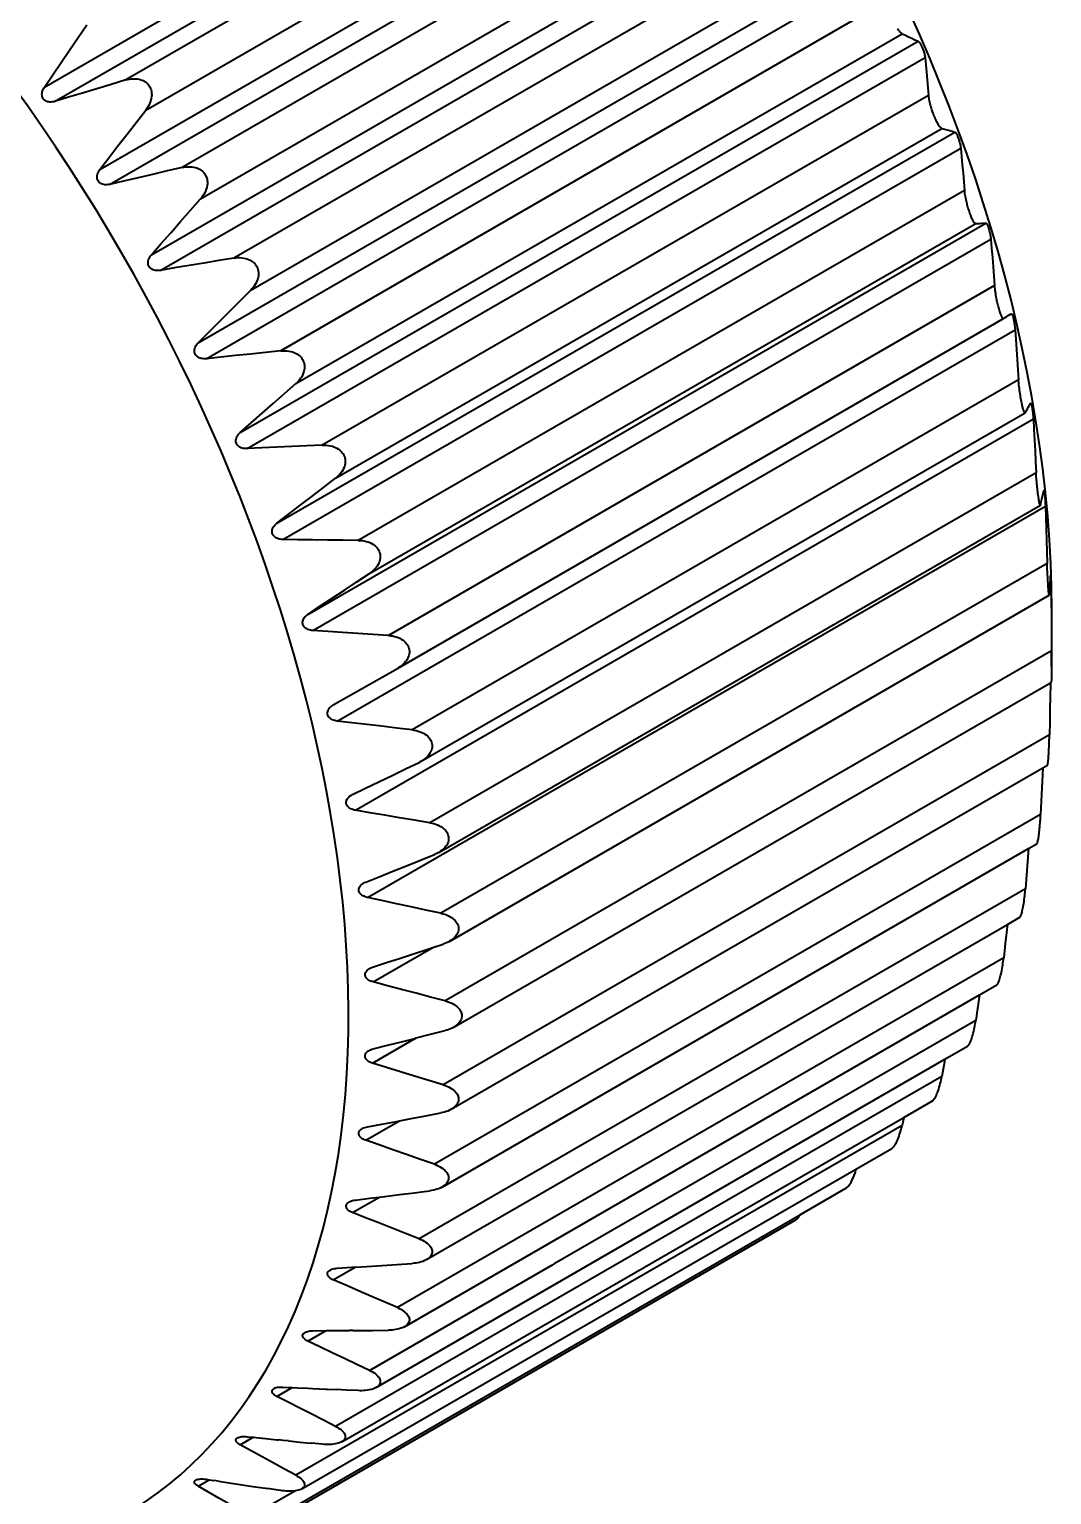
# Model space of a CAD drawing. Header units: millimetres. Extents: x 15 to 415, y 5 to 292.
# Drawn here: x 333.24 to 338.38, y 131.37 to 138.74 of the extents above; entities that cross this region are included whole.
import ezdxf

# ---------------------------------------------------------------- set-up
doc = ezdxf.new("R2010")
doc.units = ezdxf.units.MM
doc.layers.add('Geometries', color=7, linetype='Continuous')

msp = doc.modelspace()

# ---------------------------------------------------------------- linework, layer by layer
at = {"layer": 'Geometries', "linetype": 'Continuous', "lineweight": 40}
for p, q in [((333.3186, 138.4489), (336.7256, 140.416)), ((333.3698, 138.3764), (336.7768, 140.3435)), ((336.7738, 140.2434), (333.7269, 138.4843)), ((333.828, 138.333), (336.8748, 140.0921)), ((333.5977, 138.035), (337.0047, 140.0021)), ((333.6453, 137.9595), (337.0523, 139.9265)), ((337.0568, 139.8034), (334.01, 138.0443)), ((334.1034, 137.8873), (337.1502, 139.6464)), ((333.8559, 137.6053), (337.263, 139.5723)), ((333.8997, 137.5273), (337.3067, 139.4943)), ((337.3172, 139.3482), (334.2704, 137.5891)), ((334.3554, 137.4277), (337.4022, 139.1868)), ((334.0914, 137.1631), (337.4984, 139.1302)), ((334.1308, 137.0832), (337.5379, 139.0503)), ((337.5529, 138.8816), (334.5061, 137.1225)), ((334.3022, 136.7121), (337.7092, 138.6791)), ((334.582, 136.9579), (337.6289, 138.717)), ((334.337, 136.631), (337.744, 138.598)), ((337.762, 138.4072), (334.7152, 136.6481)), ((334.4865, 136.2558), (337.8935, 138.2228)), ((334.7814, 136.4818), (337.8283, 138.2409)), ((334.5165, 136.1742), (337.9235, 138.1412)), ((337.9428, 137.929), (334.896, 136.1699)), ((334.6429, 135.7979), (338.0499, 137.765)), ((334.952, 136.0031), (337.9989, 137.7622)), ((334.6678, 135.7164), (338.0748, 137.6835)), ((338.0939, 137.4508), (335.047, 135.6917)), ((335.0933, 135.5263), (338.1392, 137.2848)), ((338.1393, 137.2849), (338.1392, 137.2848)), ((338.1772, 137.3093), (338.1773, 137.3093)), ((334.7897, 135.2615), (338.1968, 137.2285)), ((338.214, 136.9763), (335.1671, 135.2172)), ((335.2127, 135.0595), (338.2474, 136.8116)), ((334.8814, 134.813), (338.2884, 136.78)), ((338.3021, 136.5095), (335.2553, 134.7504)), ((334.9419, 134.3745), (338.3489, 136.3416)), ((335.2999, 134.6008), (338.324, 136.3467)), ((338.3576, 136.0541), (335.3108, 134.295)), ((335.3543, 134.1538), (338.3684, 135.894)), ((338.3692, 135.8989), (338.3702, 135.9123)), ((338.3701, 135.9122), (338.3779, 135.9167)), ((338.3806, 135.491), (338.3806, 135.82)), ((338.3801, 135.6138), (335.3332, 133.8547)), ((334.7702, 135.3422), (335.0924, 135.5258)), ((335.0933, 135.5263), (335.0924, 135.5258)), ((335.3755, 133.7222), (338.3741, 135.4535)), ((338.3741, 135.4535), (338.3803, 135.4571)), ((338.3803, 135.4571), (338.3803, 135.4571)), ((334.7698, 135.342), (334.7702, 135.3422)), ((338.3692, 135.1921), (335.3224, 133.433)), ((335.3632, 133.3095), (338.3362, 135.026)), ((338.3362, 135.026), (338.3595, 135.0394)), ((334.8617, 134.8894), (334.8673, 134.8923)), ((338.3252, 134.7923), (335.2783, 133.0332)), ((335.3175, 132.9189), (338.264, 134.6201)), ((338.264, 134.6201), (338.3063, 134.6445)), ((338.2483, 134.4178), (335.2015, 132.6587)), ((335.2389, 132.5537), (338.1577, 134.2388)), ((338.1577, 134.2388), (338.2211, 134.2754)), ((334.9708, 133.9496), (335.2712, 134.1231)), ((335.2712, 134.123), (335.3224, 134.1398)), ((338.1393, 134.0715), (335.0924, 132.3125)), ((338.0176, 133.885), (338.1045, 133.9351)), ((335.128, 132.2166), (338.0176, 133.885)), ((337.9989, 133.7563), (335.8795, 132.5327)), ((334.968, 133.5418), (335.1868, 133.6681)), ((337.8441, 133.561), (337.9574, 133.6264)), ((334.9856, 131.9106), (337.8441, 133.561)), ((337.8283, 133.4746), (334.7814, 131.7155)), ((337.6379, 133.269), (337.7812, 133.3517)), ((337.6289, 133.2288), (334.582, 131.4697)), ((334.8129, 131.638), (337.6379, 133.269)), ((334.9334, 133.1542), (335.1024, 133.2518)), ((337.6379, 133.2691), (337.6289, 133.2288)), ((337.3994, 133.0107), (337.5771, 133.1133)), ((334.6114, 131.401), (337.3994, 133.0107)), ((337.1186, 132.7812), (337.3468, 132.913)), ((334.8673, 132.79), (335.0026, 132.8681)), ((335.2138, 132.8946), (335.2553, 132.8998)), ((334.3825, 131.2016), (337.1186, 132.7812)), ((334.1282, 131.0412), (337.0922, 132.7525)), ((334.7702, 132.4522), (334.881, 132.5162)), ((334.872, 132.5156), (334.881, 132.5162)), ((334.881, 132.5162), (334.9101, 132.5181)), ((334.952, 131.9972), (335.8686, 132.5264)), ((335.8686, 132.5264), (335.8795, 132.5327)), ((334.6429, 132.1434), (334.7351, 132.1967)), ((334.6678, 132.1962), (334.7351, 132.1967)), ((334.8238, 132.1972), (334.8498, 132.1974)), ((334.8689, 132.1976), (334.8498, 132.1974)), ((334.4865, 131.8662), (334.5639, 131.9109)), ((334.5165, 131.9132), (334.5638, 131.9109)), ((334.7829, 131.9004), (334.7847, 131.9003)), ((334.8363, 131.8979), (334.7847, 131.9003)), ((334.896, 131.8952), (334.8363, 131.8979)), ((334.3022, 131.6228), (334.3675, 131.6605)), ((334.337, 131.6636), (334.3674, 131.6605)), ((334.3674, 131.6605), (334.3691, 131.6604)), ((334.5189, 131.6452), (334.4943, 131.6477)), ((334.5449, 131.6426), (334.5189, 131.6452)), ((334.7152, 131.6257), (334.6621, 131.631)), ((334.0914, 131.4151), (334.1467, 131.447)), ((334.1308, 131.4494), (334.1466, 131.447)), ((334.1466, 131.447), (334.1695, 131.4435)), ((334.1937, 131.4399), (334.1695, 131.4435)), ((334.58, 131.3913), (334.3554, 131.2616)), ((334.5046, 131.393), (334.4381, 131.403)), ((334.5061, 131.3928), (334.5046, 131.393)), ((334.6114, 131.401), (334.6113, 131.401))]:
    msp.add_line(p, q, dxfattribs=at)
at = {"layer": 'Geometries', "linetype": 'Continuous', "lineweight": 40, "flags": 128}
for points in [[(333.3186, 138.4489), (333.3603, 138.5102), (333.4024, 138.5721), (333.4449, 138.6345), (333.4879, 138.6976), (333.5314, 138.7613)], [(337.6289, 138.717), (337.6266, 138.7183), (337.6241, 138.7202), (337.6214, 138.7226), (337.6184, 138.7257), (337.6153, 138.7294), (337.6125, 138.7329), (337.6096, 138.737), (337.6065, 138.7415)], [(337.6289, 138.717), (337.6454, 138.7094), (337.6616, 138.7018), (337.6777, 138.6942), (337.6936, 138.6866), (337.7092, 138.6791)], [(337.7092, 138.6791), (337.7106, 138.6782), (337.7122, 138.6769), (337.7139, 138.6751), (337.7158, 138.6727), (337.7176, 138.6703), (337.7194, 138.6675), (337.7214, 138.6643), (337.7231, 138.6613), (337.7248, 138.658), (337.7266, 138.6544), (337.7283, 138.6506), (337.7301, 138.6466), (337.7318, 138.6425), (337.7333, 138.6388), (337.7346, 138.6351), (337.7359, 138.6315), (337.7378, 138.6258), (337.7394, 138.6205), (337.7408, 138.6152), (337.742, 138.6104), (337.7429, 138.606), (337.7436, 138.6018), (337.744, 138.598)], [(337.744, 138.598), (337.7477, 138.5606), (337.7513, 138.5229), (337.7549, 138.4847), (337.7585, 138.4462), (337.762, 138.4072)], [(333.3698, 138.3764), (333.3637, 138.3749), (333.3576, 138.3738), (333.3514, 138.3733), (333.3451, 138.3733), (333.34, 138.3739), (333.3348, 138.375), (333.3299, 138.3767), (333.3259, 138.3785), (333.3222, 138.3808), (333.3187, 138.3834), (333.3156, 138.3865), (333.3129, 138.39), (333.3106, 138.3937), (333.3089, 138.3974), (333.3077, 138.4011), (333.3068, 138.405), (333.3062, 138.4113), (333.3065, 138.4177), (333.3076, 138.4242), (333.3094, 138.4306), (333.3118, 138.4367), (333.3149, 138.443), (333.3186, 138.4489)], [(333.7269, 138.4843), (333.6541, 138.4623), (333.582, 138.4405), (333.5105, 138.4189), (333.4398, 138.3976), (333.3698, 138.3764)], [(333.7269, 138.4843), (333.7366, 138.4869), (333.7464, 138.4889), (333.7563, 138.4903), (333.7663, 138.4909), (333.7762, 138.4908), (333.7844, 138.49), (333.7925, 138.4887), (333.8004, 138.4868), (333.8082, 138.4842), (333.8144, 138.4815), (333.8204, 138.4783), (333.8261, 138.4747), (333.8315, 138.4706), (333.8365, 138.4659), (333.841, 138.4608), (333.8451, 138.4553), (333.8486, 138.4494), (333.8521, 138.442), (333.8547, 138.4343), (333.8565, 138.4264), (333.8575, 138.4181), (333.8578, 138.4096), (333.8573, 138.4012), (333.8558, 138.3917), (333.8536, 138.3823), (333.8506, 138.3732), (333.847, 138.3643), (333.8429, 138.356), (333.8384, 138.3481), (333.8334, 138.3404), (333.828, 138.333)], [(337.8283, 138.2409), (337.8264, 138.2417), (337.8244, 138.243), (337.8221, 138.245), (337.8197, 138.2476), (337.817, 138.2509), (337.8147, 138.2541), (337.8122, 138.2579), (337.8096, 138.2621), (337.8069, 138.2669), (337.8046, 138.2713), (337.8022, 138.276), (337.7998, 138.281), (337.7973, 138.2864), (337.7947, 138.2921), (337.7922, 138.2981), (337.7897, 138.3043), (337.7872, 138.3106), (337.7844, 138.3182), (337.7817, 138.3259), (337.7791, 138.3335), (337.7766, 138.3412), (337.7743, 138.3488), (337.7723, 138.3561), (337.7701, 138.364), (337.7682, 138.3716), (337.7666, 138.3788), (337.7652, 138.3855), (337.7641, 138.3915), (337.7632, 138.3972), (337.7625, 138.4024), (337.762, 138.4072)], [(333.5977, 138.035), (333.6428, 138.0935), (333.6883, 138.1525), (333.7344, 138.2121), (333.7809, 138.2722), (333.828, 138.333)], [(337.8283, 138.2409), (337.8417, 138.2373), (337.8549, 138.2337), (337.868, 138.2301), (337.8808, 138.2265), (337.8935, 138.2228)], [(337.8935, 138.2228), (337.8947, 138.2223), (337.896, 138.2213), (337.8974, 138.2197), (337.899, 138.2177), (337.9005, 138.2155), (337.902, 138.2128), (337.9036, 138.2097), (337.9051, 138.2068), (337.9065, 138.2036), (337.908, 138.2001), (337.9096, 138.1963), (337.9111, 138.1923), (337.9125, 138.1882), (337.9138, 138.1844), (337.915, 138.1806), (337.9161, 138.1768), (337.9178, 138.171), (337.9192, 138.1654), (337.9205, 138.1598), (337.9215, 138.1547), (337.9223, 138.1499), (337.923, 138.1454), (337.9235, 138.1412)], [(337.9235, 138.1412), (337.9274, 138.0996), (337.9313, 138.0576), (337.9352, 138.0152), (337.939, 137.9723), (337.9428, 137.929)], [(333.6453, 137.9595), (333.6391, 137.9583), (333.6329, 137.9576), (333.6266, 137.9575), (333.6204, 137.958), (333.6152, 137.9589), (333.6101, 137.9603), (333.6052, 137.9623), (333.6013, 137.9644), (333.5977, 137.9668), (333.5943, 137.9697), (333.5913, 137.973), (333.5888, 137.9766), (333.5867, 137.9805), (333.5852, 137.9842), (333.5842, 137.9881), (333.5835, 137.992), (333.5832, 137.9984), (333.5838, 138.0047), (333.5852, 138.0111), (333.5874, 138.0174), (333.5901, 138.0234), (333.5936, 138.0294), (333.5977, 138.035)], [(334.01, 138.0443), (333.9356, 138.0269), (333.8619, 138.0098), (333.789, 137.9928), (333.7168, 137.9761), (333.6453, 137.9595)], [(334.01, 138.0443), (334.0198, 138.0463), (334.0298, 138.0476), (334.0398, 138.0483), (334.0498, 138.0483), (334.0598, 138.0476), (334.068, 138.0463), (334.0761, 138.0445), (334.084, 138.0421), (334.0916, 138.039), (334.0977, 138.0359), (334.1035, 138.0324), (334.1091, 138.0284), (334.1143, 138.024), (334.119, 138.019), (334.1234, 138.0136), (334.1272, 138.0079), (334.1304, 138.0018), (334.1334, 137.9943), (334.1357, 137.9864), (334.1371, 137.9785), (334.1376, 137.9701), (334.1374, 137.9617), (334.1365, 137.9533), (334.1345, 137.944), (334.1318, 137.9348), (334.1283, 137.9258), (334.1241, 137.9172), (334.1196, 137.9093), (334.1146, 137.9016), (334.1092, 137.8943), (334.1034, 137.8873)], [(337.9989, 137.7622), (337.9977, 137.7624), (337.9964, 137.7629), (337.995, 137.7638), (337.9934, 137.7653), (337.9917, 137.7672), (337.9899, 137.7696), (337.988, 137.7725), (337.986, 137.7758), (337.9838, 137.7798), (337.9816, 137.7844), (337.9797, 137.7885), (337.9777, 137.7929), (337.9757, 137.7979), (337.9736, 137.8032), (337.9715, 137.8087), (337.9694, 137.8146), (337.9672, 137.8209), (337.9651, 137.8274), (337.9633, 137.8331), (337.9615, 137.8388), (337.9598, 137.8447), (337.9581, 137.8507), (337.9565, 137.8566), (337.955, 137.8625), (337.9536, 137.8683), (337.9522, 137.8741), (337.9503, 137.8824), (337.9487, 137.8903), (337.9472, 137.898), (337.9459, 137.9053), (337.9449, 137.9118), (337.944, 137.9179), (337.9434, 137.9236), (337.9428, 137.929)], [(333.8559, 137.6053), (333.9044, 137.6606), (333.9534, 137.7165), (334.0029, 137.7728), (334.0528, 137.8298), (334.1034, 137.8873)], [(337.9989, 137.7622), (338.0094, 137.7629), (338.0198, 137.7635), (338.03, 137.764), (338.0401, 137.7645), (338.0499, 137.765)], [(338.0499, 137.765), (338.0508, 137.7648), (338.0518, 137.7641), (338.053, 137.7629), (338.0543, 137.7611), (338.0552, 137.7597), (338.0561, 137.758), (338.057, 137.7561), (338.0581, 137.7538), (338.0589, 137.7518), (338.0598, 137.7496), (338.0607, 137.7471), (338.0617, 137.7445), (338.0626, 137.7418), (338.0635, 137.7389), (338.0645, 137.7358), (338.0654, 137.7327), (338.0669, 137.727), (338.0684, 137.7211), (338.0698, 137.7151), (338.071, 137.7092), (338.0718, 137.7049), (338.0725, 137.7008), (338.0732, 137.6968), (338.0737, 137.6929), (338.0744, 137.688), (338.0748, 137.6835)], [(338.0748, 137.6835), (338.0787, 137.6378), (338.0825, 137.5918), (338.0864, 137.5452), (338.0901, 137.4982), (338.0939, 137.4508)], [(333.8997, 137.5273), (333.8934, 137.5265), (333.8871, 137.5262), (333.8808, 137.5265), (333.8745, 137.5273), (333.8694, 137.5285), (333.8644, 137.5303), (333.8595, 137.5325), (333.8558, 137.5348), (333.8522, 137.5375), (333.8491, 137.5406), (333.8462, 137.544), (333.8439, 137.5478), (333.842, 137.5518), (333.8407, 137.5556), (333.8398, 137.5595), (333.8394, 137.5634), (333.8395, 137.5697), (333.8404, 137.576), (333.8422, 137.5823), (333.8447, 137.5884), (333.8478, 137.5941), (333.8516, 137.5999), (333.8559, 137.6053)], [(334.2704, 137.5891), (334.1948, 137.5764), (334.1199, 137.5639), (334.0458, 137.5516), (333.9723, 137.5393), (333.8997, 137.5273)], [(334.2704, 137.5891), (334.2804, 137.5905), (334.2904, 137.5912), (334.3005, 137.5913), (334.3106, 137.5907), (334.3206, 137.5893), (334.3287, 137.5876), (334.3367, 137.5853), (334.3445, 137.5824), (334.352, 137.5789), (334.358, 137.5755), (334.3636, 137.5716), (334.369, 137.5673), (334.3739, 137.5626), (334.3784, 137.5574), (334.3825, 137.5518), (334.386, 137.5459), (334.3889, 137.5396), (334.3915, 137.532), (334.3933, 137.5241), (334.3943, 137.5161), (334.3944, 137.5077), (334.3937, 137.4994), (334.3923, 137.4912), (334.3898, 137.482), (334.3865, 137.4731), (334.3825, 137.4644), (334.3779, 137.4561), (334.3729, 137.4485), (334.3675, 137.4412), (334.3616, 137.4343), (334.3554, 137.4277)], [(334.0914, 137.1631), (334.1431, 137.215), (334.1954, 137.2674), (334.2482, 137.3203), (334.3015, 137.3737), (334.3554, 137.4277)], [(338.1392, 137.2848), (338.1384, 137.2845), (338.1374, 137.2846), (338.1363, 137.2851), (338.1351, 137.2861), (338.1338, 137.2875), (338.1324, 137.2895), (338.1309, 137.292), (338.1294, 137.2949), (338.1277, 137.2986), (338.1259, 137.3028), (338.1244, 137.3066), (338.1228, 137.3109), (338.1212, 137.3157), (338.1195, 137.3208), (338.1178, 137.3262), (338.1162, 137.332), (338.1144, 137.3382), (338.1127, 137.3447), (338.1112, 137.3504), (338.1098, 137.3562), (338.1084, 137.3622), (338.107, 137.3682), (338.1057, 137.3743), (338.1044, 137.3803), (338.1032, 137.3864), (338.102, 137.3923), (338.1005, 137.401), (338.0991, 137.4093), (338.0978, 137.4174), (338.0967, 137.4252), (338.0958, 137.4321), (338.095, 137.4386), (338.0944, 137.4449), (338.0939, 137.4508)], [(338.1393, 137.2849), (338.1471, 137.2899), (338.1549, 137.2949), (338.1625, 137.2998), (338.1699, 137.3046), (338.1772, 137.3093)], [(338.1773, 137.3093), (338.1779, 137.3094), (338.1787, 137.3091), (338.1795, 137.3082), (338.1805, 137.3068), (338.1814, 137.3051), (338.1824, 137.3029), (338.1834, 137.3002), (338.1843, 137.2976), (338.1852, 137.2946), (338.1862, 137.2913), (338.1872, 137.2876), (338.1881, 137.2837), (338.1891, 137.2796), (338.1899, 137.2758), (338.1907, 137.2719), (338.1915, 137.2679), (338.1926, 137.2618), (338.1936, 137.2558), (338.1945, 137.2497), (338.1952, 137.244), (338.1958, 137.2387), (338.1964, 137.2334), (338.1968, 137.2285)], [(338.1968, 137.2285), (338.2003, 137.1791), (338.2038, 137.1291), (338.2072, 137.0787), (338.2106, 137.0278), (338.214, 136.9763)], [(334.1308, 137.0832), (334.1245, 137.0828), (334.1182, 137.0829), (334.1119, 137.0836), (334.1057, 137.0848), (334.1006, 137.0863), (334.0956, 137.0883), (334.0909, 137.0908), (334.0873, 137.0933), (334.0839, 137.0962), (334.0809, 137.0994), (334.0782, 137.103), (334.076, 137.1069), (334.0744, 137.111), (334.0733, 137.1148), (334.0727, 137.1187), (334.0725, 137.1226), (334.0729, 137.1289), (334.0742, 137.135), (334.0763, 137.1411), (334.0792, 137.147), (334.0826, 137.1525), (334.0868, 137.158), (334.0914, 137.1631)], [(334.5061, 137.1225), (334.4296, 137.1144), (334.3538, 137.1065), (334.2787, 137.0986), (334.2044, 137.0909), (334.1308, 137.0832)], [(334.5061, 137.1225), (334.5162, 137.1232), (334.5263, 137.1234), (334.5364, 137.1229), (334.5465, 137.1217), (334.5565, 137.1197), (334.5645, 137.1176), (334.5724, 137.1148), (334.58, 137.1115), (334.5874, 137.1075), (334.5931, 137.1038), (334.5986, 137.0997), (334.6037, 137.0951), (334.6084, 137.0902), (334.6126, 137.0848), (334.6163, 137.079), (334.6195, 137.0729), (334.622, 137.0666), (334.6243, 137.0589), (334.6256, 137.051), (334.6261, 137.043), (334.6257, 137.0347), (334.6246, 137.0265), (334.6227, 137.0185), (334.6197, 137.0096), (334.6159, 137.0009), (334.6114, 136.9926), (334.6062, 136.9847), (334.6008, 136.9775), (334.595, 136.9706), (334.5887, 136.9641), (334.582, 136.9579)], [(334.3022, 136.7121), (334.357, 136.7603), (334.4124, 136.809), (334.4684, 136.8581), (334.5249, 136.9078), (334.582, 136.9579)], [(338.2473, 136.8116), (338.2467, 136.8114), (338.2457, 136.8117), (338.2446, 136.8127), (338.2434, 136.8144), (338.2424, 136.8165), (338.2412, 136.8191), (338.24, 136.8223), (338.2387, 136.8261), (338.2376, 136.8297), (338.2364, 136.8338), (338.2352, 136.8382), (338.234, 136.8431), (338.2327, 136.8484), (338.2314, 136.8542), (338.2301, 136.8602), (338.2288, 136.8665), (338.2273, 136.8742), (338.2259, 136.8821), (338.2245, 136.8901), (338.2231, 136.8984), (338.2218, 136.9067), (338.2206, 136.9148), (338.2194, 136.9238), (338.2182, 136.9325), (338.2172, 136.9409), (338.2163, 136.949), (338.2156, 136.9563), (338.2149, 136.9634), (338.2144, 136.97), (338.214, 136.9763)], [(338.2483, 136.8127), (338.2476, 136.8117), (338.2473, 136.8116)], [(338.2483, 136.8127), (338.2538, 136.8223), (338.2591, 136.8317), (338.2643, 136.8411), (338.2693, 136.8503), (338.2743, 136.8593)], [(338.2743, 136.8593), (338.2748, 136.8599)], [(338.2748, 136.8599), (338.2753, 136.8599), (338.2759, 136.8594), (338.2766, 136.8583), (338.2772, 136.8569), (338.2779, 136.8549), (338.2786, 136.8525), (338.2792, 136.8501), (338.2799, 136.8473), (338.2806, 136.8441), (338.2813, 136.8406), (338.282, 136.8367), (338.2827, 136.8327), (338.2833, 136.8288), (338.2839, 136.8249), (338.2844, 136.821), (338.2852, 136.8147), (338.286, 136.8086), (338.2866, 136.8024), (338.2872, 136.7964), (338.2877, 136.7908), (338.2881, 136.7852), (338.2884, 136.78)], [(338.2884, 136.78), (338.2912, 136.727), (338.294, 136.6734), (338.2968, 136.6193), (338.2995, 136.5647), (338.3021, 136.5095)], [(334.337, 136.631), (334.3307, 136.631), (334.3243, 136.6314), (334.318, 136.6324), (334.3119, 136.634), (334.3069, 136.6358), (334.302, 136.638), (334.2974, 136.6408), (334.2939, 136.6435), (334.2907, 136.6465), (334.2879, 136.6498), (334.2854, 136.6535), (334.2835, 136.6575), (334.282, 136.6616), (334.2812, 136.6654), (334.2808, 136.6693), (334.2808, 136.6732), (334.2816, 136.6794), (334.2832, 136.6853), (334.2858, 136.6913), (334.2889, 136.6969), (334.2927, 136.7022), (334.2972, 136.7073), (334.3022, 136.7121)], [(334.7152, 136.6481), (334.638, 136.6446), (334.5617, 136.6411), (334.486, 136.6376), (334.4112, 136.6343), (334.337, 136.631)], [(334.7152, 136.6481), (334.7253, 136.6483), (334.7355, 136.6479), (334.7456, 136.6468), (334.7556, 136.6451), (334.7655, 136.6426), (334.7734, 136.64), (334.7811, 136.6368), (334.7886, 136.6331), (334.7957, 136.6288), (334.8012, 136.6248), (334.8065, 136.6204), (334.8113, 136.6156), (334.8157, 136.6105), (334.8196, 136.6049), (334.823, 136.599), (334.8258, 136.5929), (334.828, 136.5865), (334.8297, 136.5788), (334.8306, 136.5709), (334.8306, 136.563), (334.8298, 136.5549), (334.8282, 136.5469), (334.8258, 136.5391), (334.8222, 136.5305), (334.8179, 136.5222), (334.8129, 136.5143), (334.8073, 136.5068), (334.8014, 136.5), (334.7951, 136.4936), (334.7885, 136.4875), (334.7814, 136.4818)], [(334.4865, 136.2558), (334.5443, 136.3001), (334.6027, 136.3449), (334.6617, 136.3901), (334.7213, 136.4357), (334.7814, 136.4818)], [(338.3239, 136.3467), (338.3236, 136.3466), (338.3229, 136.347), (338.3222, 136.3482), (338.3215, 136.3498), (338.3208, 136.3519), (338.32, 136.3547), (338.3191, 136.3581), (338.3184, 136.3613), (338.3177, 136.3651), (338.3169, 136.3693), (338.316, 136.3739), (338.3152, 136.379), (338.3143, 136.3846), (338.3135, 136.3905), (338.3126, 136.3966), (338.3116, 136.4043), (338.3106, 136.4122), (338.3096, 136.4202), (338.3087, 136.4285), (338.3078, 136.4369), (338.307, 136.4451), (338.3061, 136.4544), (338.3053, 136.4634), (338.3045, 136.4722), (338.3039, 136.4806), (338.3033, 136.4883), (338.3029, 136.4957), (338.3025, 136.5028), (338.3021, 136.5095)], [(338.3252, 136.3494), (338.3284, 136.3636), (338.3316, 136.3777), (338.3346, 136.3916), (338.3376, 136.4053), (338.3404, 136.4188)], [(338.3404, 136.4188), (338.3407, 136.4197), (338.341, 136.4202)], [(338.341, 136.4202), (338.341, 136.4202), (338.3413, 136.42), (338.3417, 136.4193), (338.3421, 136.4182), (338.3425, 136.4165), (338.3429, 136.4144), (338.3433, 136.4122), (338.3437, 136.4095), (338.3441, 136.4065), (338.3446, 136.4032), (338.345, 136.3994), (338.3454, 136.3954), (338.3458, 136.3917), (338.3461, 136.3878), (338.3465, 136.3838), (338.347, 136.3775), (338.3474, 136.3713), (338.3478, 136.3649), (338.3481, 136.3588), (338.3484, 136.3529), (338.3487, 136.3471), (338.3489, 136.3416)], [(338.3252, 136.3494), (338.3247, 136.3479), (338.3242, 136.3469), (338.3239, 136.3467)], [(338.3489, 136.3416), (338.3508, 136.2852), (338.3526, 136.2282), (338.3543, 136.1708), (338.356, 136.1127), (338.3576, 136.0541)], [(334.5165, 136.1742), (334.5101, 136.1745), (334.5038, 136.1753), (334.4976, 136.1766), (334.4915, 136.1785), (334.4866, 136.1805), (334.4819, 136.183), (334.4775, 136.186), (334.4741, 136.1888), (334.4711, 136.192), (334.4684, 136.1954), (334.4662, 136.1992), (334.4645, 136.2032), (334.4633, 136.2073), (334.4627, 136.2111), (334.4625, 136.215), (334.4628, 136.2188), (334.4639, 136.2248), (334.4659, 136.2305), (334.4688, 136.2362), (334.4724, 136.2416), (334.4764, 136.2466), (334.4812, 136.2514), (334.4865, 136.2558)], [(334.896, 136.1699), (334.8186, 136.1707), (334.7419, 136.1715), (334.666, 136.1724), (334.5909, 136.1733), (334.5165, 136.1742)], [(334.896, 136.1699), (334.9061, 136.1695), (334.9163, 136.1686), (334.9263, 136.1669), (334.9363, 136.1646), (334.946, 136.1617), (334.9537, 136.1587), (334.9613, 136.1551), (334.9685, 136.1511), (334.9754, 136.1465), (334.9807, 136.1423), (334.9856, 136.1377), (334.9902, 136.1327), (334.9942, 136.1274), (334.9978, 136.1217), (335.0009, 136.1158), (335.0033, 136.1096), (335.0051, 136.1032), (335.0064, 136.0955), (335.0067, 136.0878), (335.0063, 136.08), (335.0049, 136.0721), (335.0028, 136.0644), (334.9999, 136.0569), (334.9958, 136.0486), (334.991, 136.0407), (334.9855, 136.0333), (334.9794, 136.0262), (334.9732, 136.0199), (334.9665, 136.0139), (334.9594, 136.0083), (334.952, 136.0031)], [(334.6429, 135.7979), (334.7035, 135.8382), (334.7647, 135.8788), (334.8265, 135.9198), (334.889, 135.9613), (334.952, 136.0031)], [(338.3684, 135.894), (338.3682, 135.894), (338.3679, 135.8945), (338.3676, 135.8956), (338.3673, 135.8973), (338.3669, 135.8996), (338.3665, 135.9025), (338.3662, 135.9054), (338.3658, 135.9088), (338.3654, 135.9127), (338.365, 135.917), (338.3646, 135.9219), (338.3642, 135.9272), (338.3637, 135.9329), (338.3633, 135.9389), (338.3628, 135.9464), (338.3623, 135.9542), (338.3618, 135.9621), (338.3613, 135.9705), (338.3608, 135.979), (338.3604, 135.9873), (338.3599, 135.9967), (338.3594, 136.006), (338.359, 136.015), (338.3587, 136.0237), (338.3584, 136.0318), (338.3581, 136.0395), (338.3578, 136.047), (338.3576, 136.0541)], [(338.3702, 135.9123), (338.3705, 135.9178), (338.3718, 135.9365), (338.373, 135.9549), (338.374, 135.9732), (338.375, 135.9913)], [(338.375, 135.9913), (338.3751, 135.9926), (338.3752, 135.9934), (338.3753, 135.9937)], [(338.3753, 135.9937), (338.3754, 135.9937), (338.3755, 135.9933), (338.3756, 135.9925), (338.3758, 135.9912), (338.3759, 135.9893), (338.376, 135.9873), (338.3762, 135.9849), (338.3763, 135.9821), (338.3765, 135.9789), (338.3766, 135.9753), (338.3767, 135.9715), (338.3769, 135.9678), (338.377, 135.9639), (338.3771, 135.96), (338.3772, 135.9537), (338.3774, 135.9474), (338.3775, 135.9409), (338.3776, 135.9346), (338.3777, 135.9285), (338.3778, 135.9225), (338.3779, 135.9167)], [(338.3692, 135.8989), (338.369, 135.8967), (338.3688, 135.8951), (338.3685, 135.8942), (338.3684, 135.894)], [(338.3779, 135.9167), (338.3784, 135.8573), (338.3789, 135.7973), (338.3794, 135.7367), (338.3795, 135.7184)], [(334.6678, 135.7164), (334.6615, 135.7171), (334.6552, 135.7182), (334.649, 135.7198), (334.6431, 135.722), (334.6383, 135.7243), (334.6337, 135.727), (334.6295, 135.7301), (334.6263, 135.7331), (334.6235, 135.7363), (334.6211, 135.7398), (334.6191, 135.7436), (334.6176, 135.7476), (334.6167, 135.7518), (334.6163, 135.7555), (334.6164, 135.7593), (334.6169, 135.763), (334.6184, 135.7688), (334.6208, 135.7744), (334.624, 135.7798), (334.6279, 135.7848), (334.6323, 135.7895), (334.6374, 135.7939), (334.6429, 135.7979)], [(335.047, 135.6917), (334.9697, 135.6966), (334.8931, 135.7016), (334.8172, 135.7065), (334.7422, 135.7115), (334.6678, 135.7164)], [(338.3795, 135.7184), (338.3798, 135.6755), (338.3801, 135.6138)], [(335.047, 135.6917), (335.0572, 135.6907), (335.0672, 135.6892), (335.0772, 135.6871), (335.087, 135.6843), (335.0965, 135.6809), (335.104, 135.6776), (335.1114, 135.6737), (335.1184, 135.6693), (335.1249, 135.6645), (335.1299, 135.6601), (335.1346, 135.6553), (335.1388, 135.6502), (335.1426, 135.6448), (335.1458, 135.6391), (335.1484, 135.6331), (335.1505, 135.6269), (335.1519, 135.6206), (335.1526, 135.613), (335.1525, 135.6054), (335.1516, 135.5979), (335.1497, 135.5903), (335.1471, 135.5828), (335.1438, 135.5757), (335.1391, 135.5678), (335.1338, 135.5604), (335.1278, 135.5534), (335.1213, 135.5468), (335.115, 135.5413)], [(338.3806, 135.491), (338.3806, 135.4969), (338.3805, 135.5023), (338.3805, 135.5078), (338.3805, 135.5137), (338.3805, 135.5197), (338.3805, 135.5259), (338.3805, 135.5322), (338.3804, 135.5386), (338.3804, 135.5449), (338.3803, 135.5544), (338.3803, 135.5636), (338.3803, 135.573), (338.3802, 135.5821), (338.3802, 135.5904), (338.3801, 135.5984), (338.3801, 135.6062), (338.3801, 135.6138)], [(335.115, 135.5413), (335.1146, 135.541), (335.1075, 135.5355), (335.1001, 135.5304), (335.0933, 135.5263)], [(338.3803, 135.4571), (338.3803, 135.4577), (338.3804, 135.4588), (338.3804, 135.4606), (338.3804, 135.463), (338.3805, 135.4655), (338.3805, 135.4685), (338.3805, 135.4721), (338.3805, 135.4761), (338.3805, 135.4806), (338.3806, 135.4855), (338.3806, 135.491), (338.3806, 135.491)], [(338.3741, 135.4536), (338.374, 135.4467), (338.373, 135.3839), (338.3718, 135.3206), (338.3705, 135.2566), (338.3692, 135.1921)], [(334.7897, 135.2615), (334.7835, 135.2625), (334.7773, 135.2639), (334.7712, 135.2658), (334.7654, 135.2682), (334.7608, 135.2707), (334.7564, 135.2736), (334.7524, 135.2769), (334.7494, 135.2799), (334.7468, 135.2832), (334.7446, 135.2868), (334.7429, 135.2906), (334.7416, 135.2945), (334.741, 135.2986), (334.7409, 135.3023), (334.7412, 135.306), (334.7419, 135.3096), (334.7438, 135.3152), (334.7465, 135.3204), (334.7501, 135.3255), (334.7543, 135.3302), (334.759, 135.3345), (334.7644, 135.3386), (334.7698, 135.342)], [(335.1671, 135.2172), (335.0901, 135.2262), (335.0139, 135.235), (334.9385, 135.2439), (334.8637, 135.2527), (334.7897, 135.2615)], [(335.1671, 135.2172), (335.1772, 135.2158), (335.1871, 135.2138), (335.197, 135.2112), (335.2066, 135.208), (335.2158, 135.2041), (335.2232, 135.2005), (335.2302, 135.1963), (335.2369, 135.1917), (335.2431, 135.1867), (335.2479, 135.1821), (335.2522, 135.1772), (335.2561, 135.1721), (335.2595, 135.1666), (335.2623, 135.1609), (335.2646, 135.1549), (335.2662, 135.1488), (335.2672, 135.1426), (335.2675, 135.1352), (335.2668, 135.1278), (335.2654, 135.1205), (335.263, 135.1132), (335.2599, 135.1061), (335.2561, 135.0993), (335.251, 135.092), (335.2451, 135.085), (335.2387, 135.0785), (335.2317, 135.0725), (335.2247, 135.0672), (335.2225, 135.0656)], [(338.3595, 135.0394), (338.3596, 135.0395), (338.36, 135.0401), (338.3604, 135.0413), (338.3608, 135.0432), (338.3612, 135.0454), (338.3616, 135.048), (338.362, 135.0511), (338.3624, 135.0548), (338.3629, 135.0589), (338.3633, 135.0636), (338.3638, 135.0688), (338.3642, 135.0743), (338.3647, 135.0814), (338.3652, 135.0888), (338.3656, 135.0965), (338.3661, 135.1048), (338.3665, 135.1131), (338.3669, 135.1216), (338.3673, 135.1312), (338.3677, 135.1407), (338.368, 135.1501), (338.3683, 135.1592), (338.3686, 135.1678), (338.3688, 135.1761), (338.369, 135.1842), (338.3692, 135.1921)], [(334.8673, 134.8923), (334.9328, 134.9239), (334.999, 134.9558), (335.0658, 134.9881), (335.1333, 135.0207), (335.2015, 135.0536)], [(335.2127, 135.0595), (335.2095, 135.0577), (335.2015, 135.0536)], [(335.2225, 135.0656), (335.2172, 135.0622), (335.2127, 135.0595)], [(338.3362, 135.026), (338.3346, 134.9916), (338.3316, 134.9258), (338.3284, 134.8594), (338.3252, 134.7923)], [(334.8814, 134.813), (334.8751, 134.8142), (334.869, 134.816), (334.8631, 134.8181), (334.8575, 134.8208), (334.853, 134.8234), (334.8489, 134.8264), (334.8451, 134.8298), (334.8423, 134.8329), (334.8399, 134.8363), (334.838, 134.8398), (334.8365, 134.8436), (334.8355, 134.8475), (334.8352, 134.8515), (334.8353, 134.8551), (334.8359, 134.8587), (334.8368, 134.8621), (334.8391, 134.8674), (334.8422, 134.8724), (334.8461, 134.8772), (334.8506, 134.8815), (334.8556, 134.8854), (334.8613, 134.8891), (334.8617, 134.8894)], [(335.2553, 134.7504), (335.179, 134.7631), (335.1035, 134.7757), (335.0287, 134.7882), (334.9547, 134.8006), (334.8814, 134.813)], [(335.2553, 134.7504), (335.2652, 134.7485), (335.275, 134.7461), (335.2847, 134.743), (335.294, 134.7394), (335.303, 134.7352), (335.3101, 134.7313), (335.3169, 134.7269), (335.3232, 134.7221), (335.3291, 134.7169), (335.3335, 134.7122), (335.3375, 134.7073), (335.3411, 134.7021), (335.3441, 134.6966), (335.3465, 134.6909), (335.3483, 134.6851), (335.3495, 134.679), (335.3501, 134.673), (335.3499, 134.6658), (335.3487, 134.6587), (335.3468, 134.6518), (335.3439, 134.6448), (335.3403, 134.6381), (335.336, 134.6317), (335.3304, 134.6249), (335.3241, 134.6185), (335.3172, 134.6125), (335.3099, 134.607), (335.3024, 134.6023), (335.2999, 134.6008)], [(338.3063, 134.6445), (338.307, 134.6451), (338.3078, 134.6465), (338.3085, 134.6482), (338.3093, 134.6504), (338.3101, 134.6531), (338.3109, 134.6563), (338.3118, 134.6601), (338.3126, 134.6644), (338.3135, 134.6693), (338.3144, 134.6745), (338.3154, 134.6812), (338.3164, 134.6884), (338.3173, 134.6959), (338.3183, 134.704), (338.3192, 134.7123), (338.32, 134.7206), (338.3209, 134.7302), (338.3217, 134.7398), (338.3225, 134.7493), (338.3232, 134.7586), (338.3238, 134.7673), (338.3243, 134.7759), (338.3248, 134.7842), (338.3252, 134.7923)], [(335.2999, 134.6008), (335.2947, 134.5979), (335.2866, 134.5939), (335.2783, 134.5903)], [(338.264, 134.6201), (338.2591, 134.5555), (338.2538, 134.487), (338.2483, 134.4178)], [(334.9334, 134.4518), (335.001, 134.4789), (335.0693, 134.5063), (335.1383, 134.534), (335.208, 134.562), (335.2783, 134.5903)], [(334.9227, 134.4466), (334.9272, 134.449), (334.9334, 134.4518)], [(334.9419, 134.3745), (334.9358, 134.3761), (334.9298, 134.378), (334.9241, 134.3804), (334.9186, 134.3833), (334.9143, 134.386), (334.9104, 134.3892), (334.9069, 134.3926), (334.9043, 134.3958), (334.9021, 134.3991), (334.9004, 134.4027), (334.8992, 134.4064), (334.8986, 134.4102), (334.8985, 134.4141), (334.8989, 134.4175), (334.8997, 134.4209), (334.9009, 134.4242), (334.9035, 134.4292), (334.9069, 134.4339), (334.9112, 134.4383), (334.916, 134.4422), (334.9212, 134.4458), (334.9227, 134.4466)], [(338.221, 134.2754), (338.2219, 134.276), (338.2229, 134.2772), (338.224, 134.2789), (338.2251, 134.2812), (338.2263, 134.284), (338.2276, 134.2874), (338.2289, 134.2913), (338.2302, 134.2957), (338.2315, 134.3006), (338.233, 134.307), (338.2345, 134.3139), (338.2359, 134.3211), (338.2374, 134.329), (338.2388, 134.3371), (338.2401, 134.3453), (338.2415, 134.3548), (338.2428, 134.3644), (338.244, 134.3739), (338.245, 134.3833), (338.246, 134.3922), (338.2469, 134.4009), (338.2476, 134.4095), (338.2483, 134.4178)], [(335.3108, 134.295), (335.2355, 134.3111), (335.161, 134.3271), (335.0873, 134.343), (335.0142, 134.3588), (334.9419, 134.3745)], [(335.3108, 134.295), (335.3206, 134.2927), (335.3302, 134.2898), (335.3396, 134.2864), (335.3487, 134.2824), (335.3574, 134.2779), (335.3642, 134.2738), (335.3706, 134.2692), (335.3766, 134.2643), (335.3821, 134.2589), (335.3862, 134.2542), (335.3898, 134.2493), (335.393, 134.2441), (335.3956, 134.2387), (335.3976, 134.2331), (335.399, 134.2273), (335.3998, 134.2215), (335.3999, 134.2156), (335.3992, 134.2087), (335.3976, 134.2019), (335.3951, 134.1954), (335.3918, 134.1888), (335.3877, 134.1825), (335.3829, 134.1766), (335.3768, 134.1703), (335.3701, 134.1645), (335.3628, 134.1591), (335.355, 134.1542), (335.3543, 134.1538)], [(338.1577, 134.2389), (338.1549, 134.2126), (338.1471, 134.1424), (338.1393, 134.0715)], [(334.968, 134.0242), (335.0375, 134.0469), (335.1076, 134.0697), (335.1785, 134.0928), (335.2501, 134.1162), (335.2712, 134.123)], [(335.3543, 134.1538), (335.3473, 134.15), (335.3392, 134.1462), (335.3309, 134.1428), (335.3224, 134.1398)], [(334.9708, 133.9496), (334.9649, 133.9514), (334.959, 133.9536), (334.9535, 133.9562), (334.9483, 133.9592), (334.9442, 133.9621), (334.9405, 133.9653), (334.9372, 133.9688), (334.9349, 133.972), (334.933, 133.9753), (334.9315, 133.9788), (334.9306, 133.9824), (334.9302, 133.9861), (334.9304, 133.9898), (334.931, 133.9931), (334.9321, 133.9963), (334.9335, 133.9994), (334.9365, 134.0041), (334.9403, 134.0084), (334.9449, 134.0124), (334.9499, 134.016), (334.9522, 134.0173)], [(334.9522, 134.0173), (334.9554, 134.0191), (334.9616, 134.0219), (334.968, 134.0242)], [(338.1044, 133.9351), (338.105, 133.9354), (338.1064, 133.9367), (338.1079, 133.9385), (338.1094, 133.9408), (338.111, 133.9437), (338.1127, 133.9472), (338.1144, 133.9513), (338.1161, 133.9558), (338.1182, 133.9617), (338.1202, 133.9682), (338.1221, 133.9752), (338.1241, 133.9827), (338.126, 133.9906), (338.1277, 133.9987), (338.1297, 134.0081), (338.1314, 134.0176), (338.1331, 134.0271), (338.1346, 134.0365), (338.1359, 134.0455), (338.1372, 134.0543), (338.1383, 134.063), (338.1393, 134.0715)], [(335.3332, 133.8547), (335.2593, 133.8739), (335.1861, 133.8931), (335.1136, 133.912), (335.0419, 133.9309), (334.9708, 133.9496)], [(338.0176, 133.885), (338.0094, 133.8285), (337.9989, 133.7563)], [(335.3332, 133.8547), (335.3428, 133.8519), (335.3522, 133.8487), (335.3613, 133.845), (335.3701, 133.8407), (335.3784, 133.836), (335.3849, 133.8316), (335.391, 133.827), (335.3966, 133.8219), (335.4017, 133.8165), (335.4055, 133.8118), (335.4087, 133.8069), (335.4115, 133.8017), (335.4137, 133.7964), (335.4153, 133.791), (335.4163, 133.7854), (335.4166, 133.7797), (335.4163, 133.7741), (335.415, 133.7676), (335.4129, 133.7612), (335.41, 133.755), (335.4061, 133.7489), (335.4016, 133.7431), (335.3964, 133.7377), (335.3898, 133.732), (335.3827, 133.7267), (335.3755, 133.7222)], [(335.3755, 133.7222), (335.375, 133.722), (335.3669, 133.7177), (335.3588, 133.714), (335.3505, 133.7108), (335.3419, 133.708), (335.3332, 133.7055)], [(337.9574, 133.6264), (337.9592, 133.6276), (337.9611, 133.6295), (337.9631, 133.6319), (337.9651, 133.635), (337.9672, 133.6386), (337.9694, 133.6427), (337.9719, 133.6482), (337.9744, 133.6542), (337.9768, 133.6608), (337.9793, 133.6681), (337.9817, 133.6757), (337.9839, 133.6836), (337.9864, 133.6928), (337.9886, 133.7021), (337.9908, 133.7116), (337.9928, 133.721), (337.9945, 133.7299), (337.9961, 133.7388), (337.9976, 133.7476), (337.9989, 133.7563)], [(334.9708, 133.6131), (335.0419, 133.6312), (335.1136, 133.6494), (335.1861, 133.6679), (335.1868, 133.6681)], [(335.1868, 133.6681), (335.2593, 133.6866), (335.3332, 133.7055)], [(334.968, 133.5418), (334.9622, 133.5438), (334.9565, 133.5462), (334.9512, 133.5489), (334.9462, 133.5521), (334.9424, 133.555), (334.9389, 133.5583), (334.9359, 133.5618), (334.9338, 133.5649), (334.9322, 133.5682), (334.931, 133.5716), (334.9304, 133.5751), (334.9303, 133.5786), (334.9307, 133.5821), (334.9316, 133.5853), (334.9329, 133.5883), (334.9346, 133.5912), (334.9379, 133.5955), (334.942, 133.5993), (334.9468, 133.6029), (334.9499, 133.6048)], [(334.9499, 133.6048), (334.9522, 133.6061), (334.9579, 133.6088), (334.9643, 133.6112), (334.9708, 133.6131)], [(335.3224, 133.433), (335.2501, 133.455), (335.1785, 133.4769), (335.1076, 133.4987), (335.0375, 133.5203), (334.968, 133.5418)], [(337.8442, 133.561), (337.8417, 133.5477), (337.8283, 133.4746)], [(335.3224, 133.433), (335.3317, 133.4299), (335.3409, 133.4263), (335.3497, 133.4223), (335.3581, 133.4178), (335.3661, 133.4128), (335.3722, 133.4084), (335.3779, 133.4036), (335.3831, 133.3985), (335.3878, 133.3931), (335.3911, 133.3885), (335.394, 133.3836), (335.3964, 133.3786), (335.3982, 133.3734), (335.3994, 133.3681), (335.3999, 133.3628), (335.3998, 133.3574), (335.399, 133.3521), (335.3973, 133.3459), (335.3947, 133.3399), (335.3912, 133.3342), (335.3869, 133.3286), (335.3819, 133.3233), (335.3764, 133.3184), (335.3694, 133.3133), (335.3632, 133.3095)], [(337.7811, 133.3517), (337.7825, 133.3526), (337.7849, 133.3545), (337.7873, 133.3571), (337.7898, 133.3602), (337.7923, 133.3638), (337.7953, 133.3688), (337.7982, 133.3745), (337.8012, 133.3807), (337.8041, 133.3875), (337.807, 133.3948), (337.8098, 133.4024), (337.8127, 133.4114), (337.8155, 133.4205), (337.8182, 133.4298), (337.8206, 133.4391), (337.8228, 133.4481), (337.8248, 133.457), (337.8266, 133.4659), (337.8283, 133.4746)], [(335.1024, 133.2518), (335.161, 133.2628), (335.2355, 133.2769), (335.3108, 133.2911)], [(335.3632, 133.3095), (335.3618, 133.3087), (335.3537, 133.3046), (335.3454, 133.3009), (335.337, 133.2979), (335.3285, 133.2952), (335.3197, 133.2929), (335.3108, 133.2911)], [(334.9334, 133.1542), (334.9277, 133.1564), (334.9223, 133.1589), (334.9172, 133.1618), (334.9125, 133.1651), (334.9089, 133.168), (334.9057, 133.1713), (334.9029, 133.1748), (334.9011, 133.1778), (334.8997, 133.181), (334.8988, 133.1843), (334.8985, 133.1876), (334.8986, 133.191), (334.8994, 133.1944), (334.9005, 133.1973), (334.902, 133.2001), (334.9039, 133.2027), (334.9076, 133.2066), (334.912, 133.2101), (334.9159, 133.2126)], [(334.9159, 133.2126), (334.9171, 133.2133), (334.9227, 133.216), (334.9286, 133.2182), (334.9352, 133.2202), (334.9419, 133.2217)], [(334.9419, 133.2217), (335.0142, 133.2352), (335.0873, 133.2489), (335.1024, 133.2518)], [(337.577, 133.1132), (337.5778, 133.1137), (337.5806, 133.1158), (337.5834, 133.1184), (337.5863, 133.1216), (337.5898, 133.126), (337.5932, 133.1312), (337.5966, 133.1369), (337.6001, 133.1433), (337.6034, 133.1503), (337.6067, 133.1575), (337.6102, 133.1662), (337.6135, 133.1751), (337.6166, 133.1842), (337.6196, 133.1934), (337.6222, 133.2022), (337.6246, 133.2111), (337.6268, 133.22), (337.6289, 133.2288)], [(335.2783, 133.0332), (335.208, 133.0578), (335.1383, 133.0821), (335.0693, 133.1063), (335.001, 133.1303), (334.9334, 133.1542)], [(335.2783, 133.0332), (335.2874, 133.0298), (335.2963, 133.026), (335.3047, 133.0217), (335.3128, 133.0171), (335.3203, 133.012), (335.3261, 133.0075), (335.3314, 133.0027), (335.3362, 132.9976), (335.3404, 132.9922), (335.3434, 132.9877), (335.3459, 132.9829), (335.3478, 132.9781), (335.3492, 132.9731), (335.35, 132.968), (335.3501, 132.9629), (335.3495, 132.9579), (335.3483, 132.9529), (335.3461, 132.9472), (335.343, 132.9416), (335.3391, 132.9364), (335.3343, 132.9313), (335.3289, 132.9266), (335.323, 132.9223), (335.3176, 132.9189)], [(337.3468, 132.913), (337.3499, 132.9151), (337.3532, 132.9177), (337.357, 132.9216), (337.3609, 132.9263), (337.3648, 132.9315), (337.3687, 132.9375), (337.3726, 132.944), (337.3763, 132.9509), (337.3803, 132.9592), (337.3842, 132.9678), (337.3878, 132.9766), (337.3912, 132.9856), (337.3943, 132.9943), (337.3971, 133.0031), (337.3994, 133.0107)], [(335.3176, 132.9189), (335.3156, 132.9178), (335.3076, 132.9138), (335.2993, 132.9103), (335.2906, 132.9073), (335.282, 132.9049), (335.2732, 132.9028), (335.2643, 132.9011), (335.2553, 132.8998)], [(334.8673, 132.79), (334.8618, 132.7924), (334.8566, 132.7951), (334.8517, 132.798), (334.8473, 132.8013), (334.8439, 132.8043), (334.841, 132.8075), (334.8386, 132.8109), (334.837, 132.8139), (334.8359, 132.817), (334.8353, 132.8201), (334.8352, 132.8233), (334.8356, 132.8265), (334.8367, 132.8296), (334.838, 132.8322), (334.8398, 132.8348), (334.8419, 132.8372), (334.8459, 132.8407), (334.8505, 132.8437)], [(334.8505, 132.8437), (334.8506, 132.8437), (334.8559, 132.8464), (334.8617, 132.8487), (334.8674, 132.8504)], [(334.8674, 132.8504), (334.8678, 132.8506), (334.8745, 132.852), (334.8814, 132.8531)], [(334.8814, 132.8531), (334.9547, 132.8622), (335.0025, 132.8681)], [(335.0025, 132.8681), (335.0287, 132.8714), (335.1035, 132.8807), (335.179, 132.8902), (335.2138, 132.8946)], [(335.2015, 132.6587), (335.1333, 132.6854), (335.0658, 132.7118), (334.999, 132.7381), (334.9328, 132.7641), (334.8673, 132.79)], [(337.0922, 132.7525), (337.0947, 132.7541), (337.099, 132.7574), (337.1033, 132.7614), (337.1076, 132.7661), (337.112, 132.7716), (337.1163, 132.7777), (337.1186, 132.7812)], [(335.2015, 132.6587), (335.2103, 132.6551), (335.2188, 132.651), (335.2269, 132.6466), (335.2345, 132.6418), (335.2416, 132.6366), (335.247, 132.6321), (335.2519, 132.6273), (335.2563, 132.6223), (335.26, 132.6171), (335.2626, 132.6126), (335.2647, 132.608), (335.2662, 132.6034), (335.2672, 132.5987), (335.2675, 132.5939), (335.2671, 132.5891), (335.2662, 132.5844), (335.2646, 132.5798), (335.2618, 132.5745), (335.2582, 132.5695), (335.2539, 132.5648), (335.2488, 132.5603), (335.243, 132.5561), (335.239, 132.5537)], [(335.239, 132.5537), (335.2366, 132.5524), (335.2289, 132.5486), (335.2206, 132.5452), (335.2119, 132.5424), (335.203, 132.54), (335.1943, 132.5381), (335.1853, 132.5367), (335.1763, 132.5355), (335.1671, 132.5348)], [(334.7702, 132.4522), (334.7649, 132.4547), (334.76, 132.4575), (334.7554, 132.4605), (334.7512, 132.4638), (334.7481, 132.4667), (334.7455, 132.4699), (334.7434, 132.4732), (334.7421, 132.4761), (334.7412, 132.479), (334.7409, 132.4819), (334.741, 132.4849), (334.7418, 132.4878), (334.7431, 132.4907), (334.7447, 132.4931), (334.7466, 132.4954), (334.749, 132.4975), (334.7533, 132.5006), (334.7542, 132.5012)], [(334.7542, 132.5012), (334.7582, 132.5032), (334.7638, 132.5055), (334.7698, 132.5073), (334.776, 132.5087), (334.7828, 132.5097), (334.7897, 132.5104)], [(334.7897, 132.5104), (334.8637, 132.5151), (334.872, 132.5156)], [(334.9101, 132.5181), (334.9385, 132.5199), (335.0139, 132.5248), (335.0386, 132.5264)], [(335.0386, 132.5264), (335.0901, 132.5297), (335.1671, 132.5348)], [(335.0924, 132.3125), (335.0267, 132.3408), (334.9616, 132.369), (334.8972, 132.3969), (334.8334, 132.4247), (334.7702, 132.4522)], [(335.0924, 132.3125), (335.1009, 132.3086), (335.109, 132.3044), (335.1167, 132.2998), (335.1239, 132.295), (335.1305, 132.2898), (335.1355, 132.2853), (335.14, 132.2806), (335.1439, 132.2757), (335.1472, 132.2706), (335.1494, 132.2664), (335.151, 132.262), (335.1522, 132.2576), (335.1527, 132.2531), (335.1526, 132.2487), (335.1518, 132.2442), (335.1504, 132.2399), (335.1484, 132.2357), (335.1452, 132.2309), (335.1412, 132.2265), (335.1365, 132.2223), (335.1309, 132.2184), (335.128, 132.2167)], [(334.6429, 132.1434), (334.6379, 132.146), (334.6332, 132.1488), (334.6289, 132.1519), (334.625, 132.1551), (334.6222, 132.1581), (334.6199, 132.1611), (334.6181, 132.1643), (334.617, 132.167), (334.6164, 132.1697), (334.6163, 132.1725), (334.6168, 132.1752), (334.6178, 132.1779), (334.6193, 132.1805), (334.6212, 132.1826), (334.6234, 132.1847), (334.6259, 132.1865), (334.6278, 132.1877)], [(334.6278, 132.1877), (334.6305, 132.1891), (334.6356, 132.1913), (334.6414, 132.1931), (334.6476, 132.1944), (334.6539, 132.1954), (334.6608, 132.196), (334.6678, 132.1962)], [(334.7351, 132.1967), (334.7422, 132.1967), (334.8172, 132.1972), (334.8238, 132.1972)], [(334.8689, 132.1976), (334.8931, 132.1978), (334.9697, 132.1983), (335.047, 132.199)], [(335.0641, 132.1997), (335.0562, 132.1992), (335.047, 132.199)], [(335.128, 132.2167), (335.1247, 132.2148), (335.1181, 132.2117), (335.11, 132.2086), (335.1014, 132.2059), (335.0925, 132.2037), (335.0834, 132.202), (335.0744, 132.2007), (335.0654, 132.1998), (335.0641, 132.1997)], [(334.952, 131.9972), (334.889, 132.0269), (334.8265, 132.0564), (334.7647, 132.0856), (334.7035, 132.1146), (334.6429, 132.1434)], [(334.952, 131.9972), (334.9601, 131.9932), (334.9679, 131.9889), (334.9751, 131.9842), (334.9819, 131.9794), (334.988, 131.9743), (334.9926, 131.9699), (334.9966, 131.9653), (335.0001, 131.9605), (335.0029, 131.9557), (335.0046, 131.9517), (335.0059, 131.9475), (335.0066, 131.9434), (335.0067, 131.9393), (335.0062, 131.9352), (335.005, 131.9311), (335.0032, 131.9272), (335.0008, 131.9234), (334.9971, 131.9193), (334.9927, 131.9153), (334.9876, 131.9118), (334.9856, 131.9106)], [(334.4865, 131.8662), (334.4817, 131.8689), (334.4773, 131.8717), (334.4733, 131.8747), (334.4697, 131.8779), (334.4672, 131.8807), (334.4651, 131.8837), (334.4636, 131.8867), (334.4629, 131.8892), (334.4625, 131.8918), (334.4627, 131.8943), (334.4635, 131.8968), (334.4647, 131.8992), (334.4665, 131.9014), (334.4685, 131.9033), (334.4709, 131.905), (334.4722, 131.9059)], [(334.4722, 131.9059), (334.4736, 131.9066), (334.4784, 131.9087), (334.4838, 131.9104), (334.4898, 131.9118), (334.4961, 131.9127), (334.5025, 131.9132), (334.5095, 131.9134), (334.5165, 131.9132)], [(334.5638, 131.9109), (334.5909, 131.9096), (334.6431, 131.9071)], [(334.6431, 131.9071), (334.666, 131.906), (334.7326, 131.9028)], [(334.7326, 131.9028), (334.7419, 131.9024), (334.7829, 131.9004)], [(334.923, 131.8952), (334.9144, 131.8949), (334.9052, 131.8949), (334.896, 131.8952)], [(334.9627, 131.9013), (334.9598, 131.9006), (334.951, 131.8986), (334.9419, 131.8971), (334.9326, 131.8959), (334.9236, 131.8953), (334.923, 131.8952)], [(334.9856, 131.9106), (334.9817, 131.9085), (334.9752, 131.9055), (334.9682, 131.903), (334.9627, 131.9013)], [(334.7814, 131.7155), (334.7213, 131.7461), (334.6617, 131.7765), (334.6027, 131.8066), (334.5443, 131.8365), (334.4865, 131.8662)], [(334.3022, 131.6228), (334.2977, 131.6255), (334.2935, 131.6283), (334.2898, 131.6312), (334.2866, 131.6343), (334.2843, 131.637), (334.2826, 131.6398), (334.2814, 131.6426), (334.2809, 131.6449), (334.2808, 131.6473), (334.2812, 131.6495), (334.2822, 131.6517), (334.2837, 131.6538), (334.2858, 131.6558), (334.288, 131.6574), (334.2888, 131.6579)], [(334.2888, 131.6579), (334.2905, 131.6588), (334.2934, 131.6601), (334.2985, 131.6617), (334.304, 131.663), (334.3101, 131.6638), (334.3165, 131.6643), (334.3196, 131.6644)], [(334.3196, 131.6644), (334.323, 131.6644), (334.33, 131.6642), (334.337, 131.6636)], [(334.3691, 131.6604), (334.4112, 131.6561), (334.4165, 131.6556)], [(334.4165, 131.6556), (334.486, 131.6485), (334.4943, 131.6477)], [(334.7814, 131.7155), (334.7891, 131.7114), (334.7965, 131.707), (334.8033, 131.7024), (334.8096, 131.6976), (334.8152, 131.6926), (334.8193, 131.6883), (334.8229, 131.6839), (334.8259, 131.6794), (334.8282, 131.6748), (334.8296, 131.671), (334.8304, 131.6672), (334.8307, 131.6634), (334.8304, 131.6597), (334.8295, 131.6559), (334.8279, 131.6523), (334.8257, 131.6489), (334.8229, 131.6456), (334.8189, 131.6419), (334.814, 131.6386), (334.813, 131.638)], [(334.582, 131.4697), (334.5249, 131.5008), (334.4684, 131.5316), (334.4124, 131.5622), (334.357, 131.5926), (334.3022, 131.6228)], [(334.5449, 131.6426), (334.5617, 131.641), (334.6028, 131.6369)], [(334.6028, 131.6369), (334.638, 131.6333), (334.6621, 131.631)], [(334.813, 131.638), (334.8086, 131.6357), (334.8023, 131.633), (334.7955, 131.6307), (334.7883, 131.6288), (334.7796, 131.627), (334.7706, 131.6257), (334.7613, 131.6248), (334.7519, 131.6244), (334.7428, 131.6242), (334.7336, 131.6244), (334.7244, 131.6249), (334.7152, 131.6257)], [(334.0914, 131.4151), (334.0872, 131.4177), (334.0833, 131.4205), (334.0799, 131.4234), (334.077, 131.4263), (334.0751, 131.4289), (334.0736, 131.4315), (334.0727, 131.434), (334.0725, 131.4361), (334.0727, 131.4382), (334.0734, 131.4402), (334.0746, 131.4421), (334.0763, 131.4439), (334.0786, 131.4455), (334.0791, 131.4458)], [(334.0791, 131.4458), (334.081, 131.4468), (334.0837, 131.4479), (334.0867, 131.4489), (334.092, 131.4501), (334.0977, 131.4508), (334.1039, 131.4512), (334.1104, 131.4513), (334.1169, 131.451), (334.1239, 131.4503), (334.1308, 131.4494)], [(334.1937, 131.4399), (334.2044, 131.4382), (334.2474, 131.4317)], [(334.2474, 131.4317), (334.2787, 131.427), (334.3025, 131.4234)], [(334.582, 131.4697), (334.5893, 131.4655), (334.5962, 131.4611), (334.6025, 131.4566), (334.6083, 131.4519), (334.6134, 131.447), (334.6171, 131.4429), (334.6202, 131.4388), (334.6228, 131.4345), (334.6246, 131.4303), (334.6256, 131.4268), (334.6261, 131.4233), (334.626, 131.4199), (334.6253, 131.4165), (334.6239, 131.4132), (334.622, 131.4101), (334.6194, 131.4071), (334.6162, 131.4043), (334.6118, 131.4013), (334.6114, 131.401)], [(334.3554, 131.2616), (334.3015, 131.2928), (334.2482, 131.3237), (334.1954, 131.3544), (334.1431, 131.3849), (334.0914, 131.4151)], [(334.3025, 131.4234), (334.3538, 131.4156), (334.4296, 131.4043), (334.4381, 131.403)], [(334.5629, 131.3896), (334.5617, 131.3895), (334.5523, 131.3893), (334.5428, 131.3894), (334.5336, 131.3899), (334.5244, 131.3906), (334.5152, 131.3916), (334.5061, 131.3928)], [(334.58, 131.3913), (334.5797, 131.3912), (334.5708, 131.3902), (334.5629, 131.3896)], [(334.6113, 131.401), (334.6066, 131.3986), (334.6008, 131.3962), (334.5942, 131.3942), (334.5871, 131.3925), (334.58, 131.3913)]]:
    msp.add_lwpolyline(points, dxfattribs=at)
at = {"layer": 'Geometries', "linetype": 'Continuous', "lineweight": 40}
for centre, major_axis, start_param, end_param in [((334.4915, 138.0654), (2.75, -4.7631), 0.785398, 2.356194), ((330.9577, 136.0252), (-2.75, 4.7631), 2.356194, 6.797761)]:
    msp.add_ellipse(centre, major_axis=major_axis, ratio=0.57735, start_param=start_param, end_param=end_param, dxfattribs=at)

doc.saveas('drawing.dxf')
